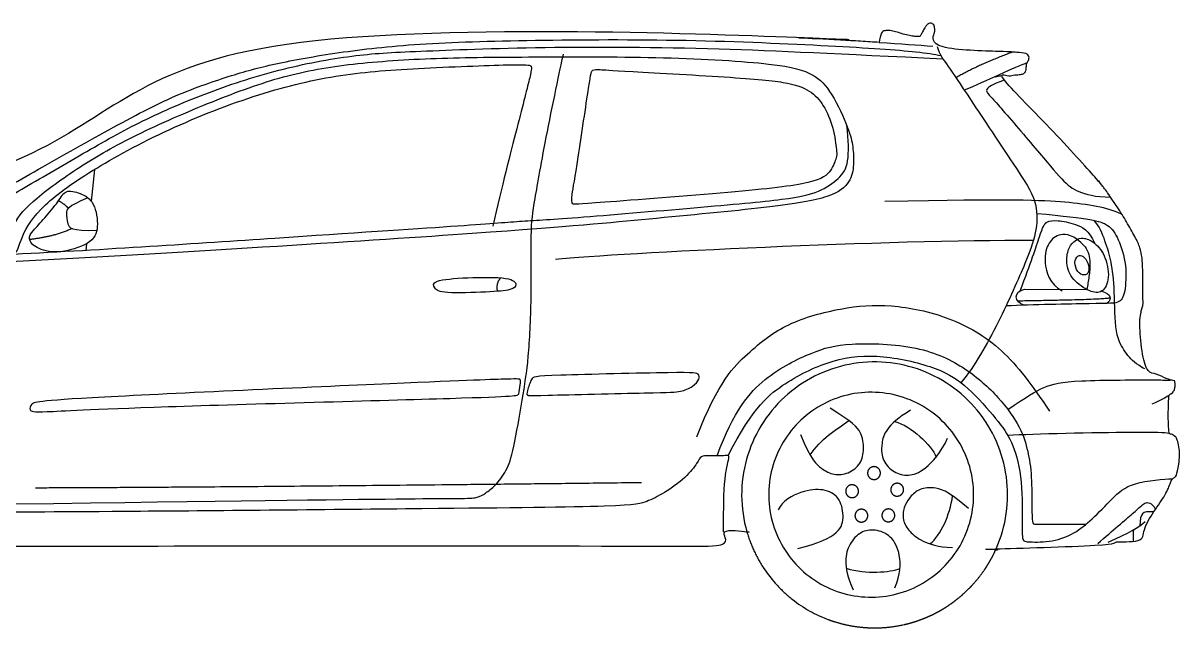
# Model space of a CAD drawing. Header units: feet. Extents: x 89 to 238, y -57 to 31.
# Drawn here: x 201.67 to 209.03, y 27.57 to 31.42 of the extents above; entities that cross this region are included whole.
import ezdxf

# ---------------------------------------------------------------- set-up
doc = ezdxf.new("R2010")
doc.units = ezdxf.units.FT
doc.header["$MEASUREMENT"] = 0
doc.layers.add('inner', color=1, linetype='Continuous')
doc.layers.add('outer', color=3, linetype='Continuous')

msp = doc.modelspace()

# ---------------------------------------------------------------- linework, layer by layer
at = {"layer": 'inner'}
for points in [[(202.1205, 30.4894), (202.0986, 30.288)], [(202.0689, 30.0151), (202.0645, 29.9751)], [(208.0469, 29.7267), (208.4412, 29.7248)], [(207.8639, 28.0733), (207.8753, 28.1003), (207.8858, 28.1276), (207.8953, 28.1553), (207.9039, 28.1834), (207.9114, 28.2117), (207.918, 28.2402), (207.9236, 28.269), (207.9282, 28.2979), (207.9318, 28.327), (207.9344, 28.3561), (207.936, 28.3854), (207.9365, 28.4147), (207.9361, 28.444), (207.9346, 28.4732), (207.9321, 28.5024), (207.9286, 28.5315), (207.9242, 28.5605), (207.9187, 28.5892), (207.9122, 28.6178), (207.9047, 28.6461), (207.8963, 28.6742), (207.8869, 28.7019), (207.8765, 28.7293), (207.8652, 28.7564), (207.853, 28.783), (207.8399, 28.8092), (207.8258, 28.8349), (207.8109, 28.8601), (207.7951, 28.8848), (207.7785, 28.9089), (207.7611, 28.9324), (207.7428, 28.9553), (207.7238, 28.9776), (207.704, 28.9992), (207.6834, 29.0201), (207.6622, 29.0403), (207.6403, 29.0597), (207.6177, 29.0784), (207.5945, 29.0962), (207.5707, 29.1133), (207.5463, 29.1295), (207.5213, 29.1449), (207.4959, 29.1594), (207.4699, 29.173), (207.4435, 29.1857), (207.4167, 29.1975), (207.3895, 29.2083), (207.3619, 29.2182), (207.334, 29.2271), (207.3058, 29.2351), (207.2774, 29.2421), (207.2487, 29.2481), (207.2198, 29.2531), (207.1908, 29.2571), (207.1617, 29.2601), (207.1325, 29.2621), (207.1032, 29.2631), (207.0739, 29.263), (207.0446, 29.262), (207.0154, 29.2599), (206.9863, 29.2568), (206.9572, 29.2528), (206.9284, 29.2477), (206.8997, 29.2416), (206.8713, 29.2346), (206.8431, 29.2265), (206.8153, 29.2175), (206.7877, 29.2075), (206.7605, 29.1966), (206.7337, 29.1848), (206.7074, 29.172), (206.6815, 29.1583), (206.656, 29.1438), (206.6311, 29.1283), (206.6068, 29.1121), (206.583, 29.0949), (206.5598, 29.077), (206.5373, 29.0583), (206.5154, 29.0388), (206.4942, 29.0186), (206.4738, 28.9976), (206.454, 28.976), (206.4351, 28.9537), (206.4169, 28.9307), (206.3995, 28.9071), (206.3829, 28.883), (206.3672, 28.8582), (206.3523, 28.833), (206.3384, 28.8072), (206.3253, 28.781), (206.3131, 28.7544), (206.3019, 28.7273), (206.2916, 28.6999), (206.2823, 28.6721), (206.2739, 28.644), (206.2665, 28.6157), (206.2601, 28.5871), (206.2547, 28.5583), (206.2503, 28.5294), (206.2469, 28.5003), (206.2445, 28.4711), (206.2431, 28.4418), (206.2427, 28.4125), (206.2434, 28.3832), (206.245, 28.354), (206.2477, 28.3248), (206.2514, 28.2957), (206.256, 28.2668), (206.2617, 28.2381), (206.2684, 28.2095), (206.276, 28.1813)]]:
    msp.add_lwpolyline(points, dxfattribs=at)
for points in [[(207.72, 28.4175), (207.7196, 28.4401), (207.7184, 28.4627), (207.7164, 28.4853), (207.7137, 28.5078), (207.7102, 28.5302), (207.7059, 28.5524), (207.7008, 28.5745), (207.695, 28.5964), (207.6884, 28.618), (207.681, 28.6395), (207.673, 28.6606), (207.6642, 28.6815), (207.6546, 28.7021), (207.6444, 28.7223), (207.6335, 28.7421), (207.6219, 28.7616), (207.6096, 28.7806), (207.5967, 28.7992), (207.5831, 28.8173), (207.5689, 28.835), (207.5541, 28.8521), (207.5387, 28.8688), (207.5228, 28.8848), (207.5063, 28.9004), (207.4893, 28.9153), (207.4717, 28.9297), (207.4537, 28.9434), (207.4352, 28.9565), (207.4163, 28.9689), (207.397, 28.9807), (207.3772, 28.9918), (207.3571, 29.0022), (207.3366, 29.0119), (207.3158, 29.0209), (207.2948, 29.0291), (207.2734, 29.0366), (207.2518, 29.0434), (207.2299, 29.0494), (207.2079, 29.0547), (207.1857, 29.0592), (207.1634, 29.0629), (207.1409, 29.0659), (207.1184, 29.068), (207.0957, 29.0694), (207.0731, 29.07), (207.0505, 29.0698), (207.0278, 29.0688), (207.0052, 29.067), (206.9827, 29.0645), (206.9603, 29.0611), (206.9381, 29.057), (206.9159, 29.0522), (206.894, 29.0465), (206.8723, 29.0401), (206.8508, 29.033), (206.8296, 29.0251), (206.8086, 29.0165), (206.788, 29.0071), (206.7677, 28.9971), (206.7477, 28.9863), (206.7282, 28.9749), (206.709, 28.9628), (206.6903, 28.95), (206.6721, 28.9366), (206.6543, 28.9226), (206.637, 28.9079), (206.6203, 28.8927), (206.604, 28.8769), (206.5884, 28.8605), (206.5733, 28.8436), (206.5588, 28.8262), (206.5449, 28.8083), (206.5317, 28.7899), (206.5191, 28.7711), (206.5071, 28.7519), (206.4958, 28.7322), (206.4853, 28.7122), (206.4754, 28.6918), (206.4662, 28.6711), (206.4578, 28.6501), (206.4501, 28.6288), (206.4431, 28.6072), (206.4369, 28.5854), (206.4315, 28.5635), (206.4268, 28.5413), (206.4229, 28.519), (206.4197, 28.4966), (206.4174, 28.474), (206.4158, 28.4514), (206.415, 28.4288), (206.415, 28.4062), (206.4158, 28.3835), (206.4174, 28.3609), (206.4197, 28.3384), (206.4229, 28.316), (206.4268, 28.2936), (206.4315, 28.2715), (206.4369, 28.2495), (206.4431, 28.2277), (206.4501, 28.2062), (206.4578, 28.1849), (206.4662, 28.1638), (206.4754, 28.1431), (206.4853, 28.1228), (206.4958, 28.1027), (206.5071, 28.0831), (206.5191, 28.0638), (206.5317, 28.045), (206.5449, 28.0266), (206.5588, 28.0087), (206.5733, 27.9913), (206.5884, 27.9744), (206.604, 27.9581), (206.6203, 27.9423), (206.637, 27.927), (206.6543, 27.9124), (206.6721, 27.8984), (206.6903, 27.885), (206.709, 27.8722), (206.7282, 27.8601), (206.7477, 27.8486), (206.7677, 27.8379), (206.788, 27.8278), (206.8086, 27.8185), (206.8296, 27.8099), (206.8508, 27.802), (206.8723, 27.7948), (206.894, 27.7884), (206.9159, 27.7828), (206.9381, 27.7779), (206.9603, 27.7738), (206.9827, 27.7705), (207.0052, 27.7679), (207.0278, 27.7662), (207.0505, 27.7652), (207.0731, 27.765), (207.0957, 27.7656), (207.1184, 27.7669), (207.1409, 27.7691), (207.1634, 27.772), (207.1857, 27.7758), (207.2079, 27.7802), (207.2299, 27.7855), (207.2518, 27.7915), (207.2734, 27.7983), (207.2948, 27.8058), (207.3158, 27.8141), (207.3366, 27.8231), (207.3571, 27.8328), (207.3772, 27.8432), (207.397, 27.8543), (207.4163, 27.866), (207.4352, 27.8785), (207.4537, 27.8916), (207.4717, 27.9053), (207.4893, 27.9196), (207.5063, 27.9346), (207.5228, 27.9501), (207.5387, 27.9662), (207.5541, 27.9828), (207.5689, 28), (207.5831, 28.0176), (207.5967, 28.0358), (207.6096, 28.0544), (207.6219, 28.0734), (207.6335, 28.0928), (207.6444, 28.1127), (207.6546, 28.1329), (207.6642, 28.1535), (207.673, 28.1743), (207.681, 28.1955), (207.6884, 28.2169), (207.695, 28.2386), (207.7008, 28.2605), (207.7059, 28.2825), (207.7102, 28.3048), (207.7137, 28.3272), (207.7164, 28.3496), (207.7184, 28.3722), (207.7196, 28.3948)], [(207.1265, 28.5552), (207.1265, 28.5566), (207.1264, 28.558), (207.1263, 28.5594), (207.1262, 28.5608), (207.1259, 28.5622), (207.1257, 28.5636), (207.1253, 28.565), (207.125, 28.5664), (207.1246, 28.5678), (207.1241, 28.5691), (207.1236, 28.5704), (207.123, 28.5717), (207.1224, 28.573), (207.1218, 28.5743), (207.1211, 28.5755), (207.1204, 28.5768), (207.1196, 28.5779), (207.1188, 28.5791), (207.118, 28.5802), (207.1171, 28.5814), (207.1162, 28.5824), (207.1152, 28.5835), (207.1142, 28.5845), (207.1132, 28.5854), (207.1121, 28.5864), (207.111, 28.5873), (207.1099, 28.5881), (207.1087, 28.589), (207.1075, 28.5897), (207.1063, 28.5905), (207.1051, 28.5912), (207.1038, 28.5918), (207.1025, 28.5924), (207.1012, 28.593), (207.0999, 28.5935), (207.0986, 28.594), (207.0972, 28.5944), (207.0958, 28.5948), (207.0945, 28.5951), (207.0931, 28.5954), (207.0917, 28.5956), (207.0903, 28.5958), (207.0888, 28.596), (207.0874, 28.596), (207.086, 28.5961), (207.0846, 28.5961), (207.0832, 28.596), (207.0818, 28.5959), (207.0803, 28.5957), (207.0789, 28.5955), (207.0775, 28.5953), (207.0762, 28.595), (207.0748, 28.5946), (207.0734, 28.5942), (207.0721, 28.5938), (207.0707, 28.5933), (207.0694, 28.5927), (207.0681, 28.5921), (207.0669, 28.5915), (207.0656, 28.5908), (207.0644, 28.5901), (207.0632, 28.5894), (207.062, 28.5886), (207.0609, 28.5877), (207.0598, 28.5868), (207.0587, 28.5859), (207.0576, 28.585), (207.0566, 28.584), (207.0556, 28.583), (207.0547, 28.5819), (207.0538, 28.5808), (207.0529, 28.5797), (207.0521, 28.5785), (207.0513, 28.5774), (207.0505, 28.5761), (207.0498, 28.5749), (207.0492, 28.5737), (207.0485, 28.5724), (207.048, 28.5711), (207.0474, 28.5698), (207.047, 28.5684), (207.0465, 28.5671), (207.0461, 28.5657), (207.0458, 28.5643), (207.0455, 28.5629), (207.0453, 28.5615), (207.0451, 28.5601), (207.0449, 28.5587), (207.0448, 28.5573), (207.0448, 28.5559), (207.0448, 28.5545), (207.0448, 28.5531), (207.0449, 28.5516), (207.0451, 28.5502), (207.0453, 28.5488), (207.0455, 28.5474), (207.0458, 28.546), (207.0461, 28.5447), (207.0465, 28.5433), (207.047, 28.5419), (207.0474, 28.5406), (207.048, 28.5393), (207.0485, 28.538), (207.0492, 28.5367), (207.0498, 28.5355), (207.0505, 28.5342), (207.0513, 28.533), (207.0521, 28.5318), (207.0529, 28.5307), (207.0538, 28.5296), (207.0547, 28.5285), (207.0556, 28.5274), (207.0566, 28.5264), (207.0576, 28.5254), (207.0587, 28.5245), (207.0598, 28.5235), (207.0609, 28.5227), (207.062, 28.5218), (207.0632, 28.521), (207.0644, 28.5203), (207.0656, 28.5195), (207.0669, 28.5189), (207.0681, 28.5182), (207.0694, 28.5176), (207.0707, 28.5171), (207.0721, 28.5166), (207.0734, 28.5162), (207.0748, 28.5158), (207.0762, 28.5154), (207.0775, 28.5151), (207.0789, 28.5148), (207.0803, 28.5146), (207.0818, 28.5145), (207.0832, 28.5144), (207.0846, 28.5143), (207.086, 28.5143), (207.0874, 28.5143), (207.0888, 28.5144), (207.0903, 28.5146), (207.0917, 28.5147), (207.0931, 28.515), (207.0945, 28.5153), (207.0958, 28.5156), (207.0972, 28.516), (207.0986, 28.5164), (207.0999, 28.5169), (207.1012, 28.5174), (207.1025, 28.5179), (207.1038, 28.5185), (207.1051, 28.5192), (207.1063, 28.5199), (207.1075, 28.5206), (207.1087, 28.5214), (207.1099, 28.5222), (207.111, 28.5231), (207.1121, 28.524), (207.1132, 28.5249), (207.1142, 28.5259), (207.1152, 28.5269), (207.1162, 28.5279), (207.1171, 28.529), (207.118, 28.5301), (207.1188, 28.5313), (207.1196, 28.5324), (207.1204, 28.5336), (207.1211, 28.5348), (207.1218, 28.5361), (207.1224, 28.5374), (207.123, 28.5386), (207.1236, 28.5399), (207.1241, 28.5413), (207.1246, 28.5426), (207.125, 28.544), (207.1253, 28.5453), (207.1257, 28.5467), (207.1259, 28.5481), (207.1262, 28.5495), (207.1263, 28.5509), (207.1264, 28.5524), (207.1265, 28.5538)], [(206.987, 28.4397), (206.987, 28.4411), (206.9869, 28.4425), (206.9868, 28.444), (206.9866, 28.4454), (206.9864, 28.4468), (206.9861, 28.4482), (206.9858, 28.4495), (206.9854, 28.4509), (206.985, 28.4523), (206.9846, 28.4536), (206.9841, 28.4549), (206.9835, 28.4562), (206.9829, 28.4575), (206.9823, 28.4588), (206.9816, 28.46), (206.9809, 28.4613), (206.9801, 28.4625), (206.9793, 28.4636), (206.9784, 28.4648), (206.9775, 28.4659), (206.9766, 28.4669), (206.9756, 28.468), (206.9746, 28.469), (206.9736, 28.47), (206.9725, 28.4709), (206.9714, 28.4718), (206.9703, 28.4727), (206.9692, 28.4735), (206.968, 28.4743), (206.9668, 28.475), (206.9655, 28.4757), (206.9643, 28.4763), (206.963, 28.477), (206.9617, 28.4775), (206.9604, 28.478), (206.959, 28.4785), (206.9577, 28.4789), (206.9563, 28.4793), (206.9549, 28.4796), (206.9535, 28.4799), (206.9521, 28.4802), (206.9507, 28.4803), (206.9493, 28.4805), (206.9479, 28.4806), (206.9465, 28.4806), (206.945, 28.4806), (206.9436, 28.4805), (206.9422, 28.4804), (206.9408, 28.4802), (206.9394, 28.48), (206.938, 28.4798), (206.9366, 28.4795), (206.9352, 28.4791), (206.9339, 28.4787), (206.9325, 28.4783), (206.9312, 28.4778), (206.9299, 28.4772), (206.9286, 28.4767), (206.9273, 28.476), (206.9261, 28.4754), (206.9248, 28.4746), (206.9236, 28.4739), (206.9225, 28.4731), (206.9213, 28.4722), (206.9202, 28.4714), (206.9191, 28.4704), (206.9181, 28.4695), (206.9171, 28.4685), (206.9161, 28.4675), (206.9151, 28.4664), (206.9142, 28.4653), (206.9134, 28.4642), (206.9125, 28.463), (206.9117, 28.4619), (206.911, 28.4607), (206.9103, 28.4594), (206.9096, 28.4582), (206.909, 28.4569), (206.9084, 28.4556), (206.9079, 28.4543), (206.9074, 28.4529), (206.907, 28.4516), (206.9066, 28.4502), (206.9062, 28.4489), (206.906, 28.4475), (206.9057, 28.4461), (206.9055, 28.4447), (206.9054, 28.4432), (206.9053, 28.4418), (206.9052, 28.4404), (206.9052, 28.439), (206.9053, 28.4376), (206.9054, 28.4362), (206.9055, 28.4347), (206.9057, 28.4333), (206.906, 28.4319), (206.9062, 28.4306), (206.9066, 28.4292), (206.907, 28.4278), (206.9074, 28.4265), (206.9079, 28.4251), (206.9084, 28.4238), (206.909, 28.4225), (206.9096, 28.4212), (206.9103, 28.42), (206.911, 28.4187), (206.9117, 28.4175), (206.9125, 28.4164), (206.9134, 28.4152), (206.9142, 28.4141), (206.9151, 28.413), (206.9161, 28.4119), (206.9171, 28.4109), (206.9181, 28.4099), (206.9191, 28.409), (206.9202, 28.408), (206.9213, 28.4072), (206.9225, 28.4063), (206.9236, 28.4055), (206.9248, 28.4048), (206.9261, 28.4041), (206.9273, 28.4034), (206.9286, 28.4027), (206.9299, 28.4022), (206.9312, 28.4016), (206.9325, 28.4011), (206.9339, 28.4007), (206.9352, 28.4003), (206.9366, 28.3999), (206.938, 28.3996), (206.9394, 28.3994), (206.9408, 28.3992), (206.9422, 28.399), (206.9436, 28.3989), (206.945, 28.3988), (206.9465, 28.3988), (206.9479, 28.3988), (206.9493, 28.3989), (206.9507, 28.3991), (206.9521, 28.3993), (206.9535, 28.3995), (206.9549, 28.3998), (206.9563, 28.4001), (206.9577, 28.4005), (206.959, 28.4009), (206.9604, 28.4014), (206.9617, 28.4019), (206.963, 28.4025), (206.9643, 28.4031), (206.9655, 28.4037), (206.9668, 28.4044), (206.968, 28.4051), (206.9692, 28.4059), (206.9703, 28.4067), (206.9714, 28.4076), (206.9725, 28.4085), (206.9736, 28.4094), (206.9746, 28.4104), (206.9756, 28.4114), (206.9766, 28.4125), (206.9775, 28.4135), (206.9784, 28.4146), (206.9793, 28.4158), (206.9801, 28.4169), (206.9809, 28.4181), (206.9816, 28.4194), (206.9823, 28.4206), (206.9829, 28.4219), (206.9835, 28.4232), (206.9841, 28.4245), (206.9846, 28.4258), (206.985, 28.4271), (206.9854, 28.4285), (206.9858, 28.4299), (206.9861, 28.4312), (206.9864, 28.4326), (206.9866, 28.434), (206.9868, 28.4355), (206.9869, 28.4369), (206.987, 28.4383)], [(207.2741, 28.4493), (207.2741, 28.4507), (207.274, 28.4522), (207.2739, 28.4536), (207.2737, 28.455), (207.2735, 28.4564), (207.2732, 28.4578), (207.2729, 28.4592), (207.2725, 28.4605), (207.2721, 28.4619), (207.2717, 28.4632), (207.2712, 28.4646), (207.2706, 28.4659), (207.27, 28.4672), (207.2694, 28.4684), (207.2687, 28.4697), (207.268, 28.4709), (207.2672, 28.4721), (207.2664, 28.4732), (207.2655, 28.4744), (207.2646, 28.4755), (207.2637, 28.4766), (207.2628, 28.4776), (207.2618, 28.4786), (207.2607, 28.4796), (207.2597, 28.4805), (207.2586, 28.4814), (207.2574, 28.4823), (207.2563, 28.4831), (207.2551, 28.4839), (207.2539, 28.4846), (207.2526, 28.4853), (207.2514, 28.486), (207.2501, 28.4866), (207.2488, 28.4871), (207.2475, 28.4877), (207.2461, 28.4881), (207.2448, 28.4886), (207.2434, 28.4889), (207.242, 28.4893), (207.2406, 28.4895), (207.2392, 28.4898), (207.2378, 28.49), (207.2364, 28.4901), (207.235, 28.4902), (207.2336, 28.4902), (207.2322, 28.4902), (207.2307, 28.4901), (207.2293, 28.49), (207.2279, 28.4899), (207.2265, 28.4897), (207.2251, 28.4894), (207.2237, 28.4891), (207.2223, 28.4887), (207.221, 28.4883), (207.2196, 28.4879), (207.2183, 28.4874), (207.217, 28.4869), (207.2157, 28.4863), (207.2144, 28.4856), (207.2132, 28.485), (207.212, 28.4843), (207.2108, 28.4835), (207.2096, 28.4827), (207.2084, 28.4819), (207.2073, 28.481), (207.2062, 28.4801), (207.2052, 28.4791), (207.2042, 28.4781), (207.2032, 28.4771), (207.2022, 28.476), (207.2013, 28.4749), (207.2005, 28.4738), (207.1996, 28.4727), (207.1988, 28.4715), (207.1981, 28.4703), (207.1974, 28.4691), (207.1967, 28.4678), (207.1961, 28.4665), (207.1955, 28.4652), (207.195, 28.4639), (207.1945, 28.4626), (207.1941, 28.4612), (207.1937, 28.4599), (207.1934, 28.4585), (207.1931, 28.4571), (207.1928, 28.4557), (207.1926, 28.4543), (207.1925, 28.4529), (207.1924, 28.4515), (207.1923, 28.45), (207.1923, 28.4486), (207.1924, 28.4472), (207.1925, 28.4458), (207.1926, 28.4444), (207.1928, 28.443), (207.1931, 28.4416), (207.1934, 28.4402), (207.1937, 28.4388), (207.1941, 28.4374), (207.1945, 28.4361), (207.195, 28.4347), (207.1955, 28.4334), (207.1961, 28.4321), (207.1967, 28.4309), (207.1974, 28.4296), (207.1981, 28.4284), (207.1988, 28.4272), (207.1996, 28.426), (207.2005, 28.4248), (207.2013, 28.4237), (207.2022, 28.4226), (207.2032, 28.4216), (207.2042, 28.4205), (207.2052, 28.4195), (207.2062, 28.4186), (207.2073, 28.4177), (207.2084, 28.4168), (207.2096, 28.416), (207.2108, 28.4152), (207.212, 28.4144), (207.2132, 28.4137), (207.2144, 28.413), (207.2157, 28.4124), (207.217, 28.4118), (207.2183, 28.4112), (207.2196, 28.4108), (207.221, 28.4103), (207.2223, 28.4099), (207.2237, 28.4096), (207.2251, 28.4092), (207.2265, 28.409), (207.2279, 28.4088), (207.2293, 28.4086), (207.2307, 28.4085), (207.2322, 28.4084), (207.2336, 28.4084), (207.235, 28.4085), (207.2364, 28.4086), (207.2378, 28.4087), (207.2392, 28.4089), (207.2406, 28.4091), (207.242, 28.4094), (207.2434, 28.4097), (207.2448, 28.4101), (207.2461, 28.4105), (207.2475, 28.411), (207.2488, 28.4115), (207.2501, 28.4121), (207.2514, 28.4127), (207.2526, 28.4133), (207.2539, 28.414), (207.2551, 28.4148), (207.2563, 28.4155), (207.2574, 28.4164), (207.2586, 28.4172), (207.2597, 28.4181), (207.2607, 28.4191), (207.2618, 28.42), (207.2628, 28.421), (207.2637, 28.4221), (207.2646, 28.4232), (207.2655, 28.4243), (207.2664, 28.4254), (207.2672, 28.4266), (207.268, 28.4278), (207.2687, 28.429), (207.2694, 28.4302), (207.27, 28.4315), (207.2706, 28.4328), (207.2712, 28.4341), (207.2717, 28.4354), (207.2721, 28.4368), (207.2725, 28.4381), (207.2729, 28.4395), (207.2732, 28.4409), (207.2735, 28.4423), (207.2737, 28.4437), (207.2739, 28.4451), (207.274, 28.4465), (207.2741, 28.4479)], [(207.0463, 28.2841), (207.0463, 28.2855), (207.0462, 28.287), (207.0461, 28.2884), (207.046, 28.2898), (207.0457, 28.2912), (207.0455, 28.2926), (207.0451, 28.294), (207.0448, 28.2953), (207.0444, 28.2967), (207.0439, 28.298), (207.0434, 28.2994), (207.0428, 28.3007), (207.0423, 28.302), (207.0416, 28.3032), (207.0409, 28.3045), (207.0402, 28.3057), (207.0394, 28.3069), (207.0386, 28.308), (207.0378, 28.3092), (207.0369, 28.3103), (207.036, 28.3114), (207.035, 28.3124), (207.034, 28.3134), (207.033, 28.3144), (207.0319, 28.3153), (207.0308, 28.3162), (207.0297, 28.3171), (207.0285, 28.3179), (207.0273, 28.3187), (207.0261, 28.3194), (207.0249, 28.3201), (207.0236, 28.3208), (207.0223, 28.3214), (207.021, 28.3219), (207.0197, 28.3224), (207.0184, 28.3229), (207.017, 28.3233), (207.0156, 28.3237), (207.0143, 28.3241), (207.0129, 28.3243), (207.0115, 28.3246), (207.0101, 28.3248), (207.0086, 28.3249), (207.0072, 28.325), (207.0058, 28.325), (207.0044, 28.325), (207.003, 28.3249), (207.0016, 28.3248), (207.0001, 28.3247), (206.9987, 28.3245), (206.9973, 28.3242), (206.996, 28.3239), (206.9946, 28.3235), (206.9932, 28.3231), (206.9919, 28.3227), (206.9905, 28.3222), (206.9892, 28.3217), (206.9879, 28.3211), (206.9867, 28.3204), (206.9854, 28.3198), (206.9842, 28.319), (206.983, 28.3183), (206.9818, 28.3175), (206.9807, 28.3167), (206.9796, 28.3158), (206.9785, 28.3149), (206.9774, 28.3139), (206.9764, 28.3129), (206.9754, 28.3119), (206.9745, 28.3108), (206.9736, 28.3097), (206.9727, 28.3086), (206.9719, 28.3075), (206.9711, 28.3063), (206.9703, 28.3051), (206.9696, 28.3038), (206.969, 28.3026), (206.9683, 28.3013), (206.9678, 28.3), (206.9672, 28.2987), (206.9668, 28.2974), (206.9663, 28.296), (206.9659, 28.2946), (206.9656, 28.2933), (206.9653, 28.2919), (206.9651, 28.2905), (206.9649, 28.2891), (206.9647, 28.2877), (206.9646, 28.2862), (206.9646, 28.2848), (206.9646, 28.2834), (206.9646, 28.282), (206.9647, 28.2806), (206.9649, 28.2792), (206.9651, 28.2778), (206.9653, 28.2764), (206.9656, 28.275), (206.9659, 28.2736), (206.9663, 28.2722), (206.9668, 28.2709), (206.9672, 28.2695), (206.9678, 28.2682), (206.9683, 28.2669), (206.969, 28.2656), (206.9696, 28.2644), (206.9703, 28.2632), (206.9711, 28.262), (206.9719, 28.2608), (206.9727, 28.2596), (206.9736, 28.2585), (206.9745, 28.2574), (206.9754, 28.2564), (206.9764, 28.2553), (206.9774, 28.2543), (206.9785, 28.2534), (206.9796, 28.2525), (206.9807, 28.2516), (206.9818, 28.2507), (206.983, 28.2499), (206.9842, 28.2492), (206.9854, 28.2485), (206.9867, 28.2478), (206.9879, 28.2472), (206.9892, 28.2466), (206.9905, 28.246), (206.9919, 28.2455), (206.9932, 28.2451), (206.9946, 28.2447), (206.996, 28.2443), (206.9973, 28.244), (206.9987, 28.2438), (207.0001, 28.2436), (207.0016, 28.2434), (207.003, 28.2433), (207.0044, 28.2432), (207.0058, 28.2432), (207.0072, 28.2433), (207.0086, 28.2433), (207.0101, 28.2435), (207.0115, 28.2437), (207.0129, 28.2439), (207.0143, 28.2442), (207.0156, 28.2445), (207.017, 28.2449), (207.0184, 28.2453), (207.0197, 28.2458), (207.021, 28.2463), (207.0223, 28.2469), (207.0236, 28.2475), (207.0249, 28.2481), (207.0261, 28.2488), (207.0273, 28.2496), (207.0285, 28.2503), (207.0297, 28.2512), (207.0308, 28.252), (207.0319, 28.2529), (207.033, 28.2539), (207.034, 28.2548), (207.035, 28.2558), (207.036, 28.2569), (207.0369, 28.258), (207.0378, 28.2591), (207.0386, 28.2602), (207.0394, 28.2614), (207.0402, 28.2626), (207.0409, 28.2638), (207.0416, 28.265), (207.0423, 28.2663), (207.0428, 28.2676), (207.0434, 28.2689), (207.0439, 28.2702), (207.0444, 28.2715), (207.0448, 28.2729), (207.0451, 28.2743), (207.0455, 28.2757), (207.0457, 28.2771), (207.046, 28.2785), (207.0461, 28.2799), (207.0462, 28.2813), (207.0463, 28.2827)], [(207.218, 28.2857), (207.2179, 28.2871), (207.2179, 28.2886), (207.2177, 28.29), (207.2176, 28.2914), (207.2174, 28.2928), (207.2171, 28.2942), (207.2168, 28.2956), (207.2164, 28.2969), (207.216, 28.2983), (207.2155, 28.2996), (207.215, 28.301), (207.2145, 28.3023), (207.2139, 28.3036), (207.2132, 28.3048), (207.2125, 28.3061), (207.2118, 28.3073), (207.2111, 28.3085), (207.2102, 28.3096), (207.2094, 28.3108), (207.2085, 28.3119), (207.2076, 28.313), (207.2066, 28.314), (207.2056, 28.315), (207.2046, 28.316), (207.2035, 28.3169), (207.2024, 28.3178), (207.2013, 28.3187), (207.2001, 28.3195), (207.1989, 28.3203), (207.1977, 28.321), (207.1965, 28.3217), (207.1952, 28.3224), (207.1939, 28.323), (207.1926, 28.3235), (207.1913, 28.3241), (207.19, 28.3245), (207.1886, 28.3249), (207.1873, 28.3253), (207.1859, 28.3257), (207.1845, 28.3259), (207.1831, 28.3262), (207.1817, 28.3264), (207.1803, 28.3265), (207.1789, 28.3266), (207.1774, 28.3266), (207.176, 28.3266), (207.1746, 28.3265), (207.1732, 28.3264), (207.1718, 28.3263), (207.1704, 28.3261), (207.169, 28.3258), (207.1676, 28.3255), (207.1662, 28.3251), (207.1648, 28.3247), (207.1635, 28.3243), (207.1622, 28.3238), (207.1609, 28.3233), (207.1596, 28.3227), (207.1583, 28.322), (207.157, 28.3214), (207.1558, 28.3207), (207.1546, 28.3199), (207.1534, 28.3191), (207.1523, 28.3183), (207.1512, 28.3174), (207.1501, 28.3165), (207.1491, 28.3155), (207.148, 28.3145), (207.1471, 28.3135), (207.1461, 28.3124), (207.1452, 28.3113), (207.1443, 28.3102), (207.1435, 28.3091), (207.1427, 28.3079), (207.142, 28.3067), (207.1413, 28.3054), (207.1406, 28.3042), (207.14, 28.3029), (207.1394, 28.3016), (207.1389, 28.3003), (207.1384, 28.299), (207.138, 28.2976), (207.1376, 28.2962), (207.1372, 28.2949), (207.1369, 28.2935), (207.1367, 28.2921), (207.1365, 28.2907), (207.1363, 28.2893), (207.1362, 28.2878), (207.1362, 28.2864), (207.1362, 28.285), (207.1362, 28.2836), (207.1363, 28.2822), (207.1365, 28.2808), (207.1367, 28.2794), (207.1369, 28.278), (207.1372, 28.2766), (207.1376, 28.2752), (207.138, 28.2738), (207.1384, 28.2725), (207.1389, 28.2711), (207.1394, 28.2698), (207.14, 28.2685), (207.1406, 28.2673), (207.1413, 28.266), (207.142, 28.2648), (207.1427, 28.2636), (207.1435, 28.2624), (207.1443, 28.2612), (207.1452, 28.2601), (207.1461, 28.259), (207.1471, 28.258), (207.148, 28.2569), (207.1491, 28.2559), (207.1501, 28.255), (207.1512, 28.2541), (207.1523, 28.2532), (207.1534, 28.2523), (207.1546, 28.2515), (207.1558, 28.2508), (207.157, 28.2501), (207.1583, 28.2494), (207.1596, 28.2488), (207.1609, 28.2482), (207.1622, 28.2476), (207.1635, 28.2471), (207.1648, 28.2467), (207.1662, 28.2463), (207.1676, 28.2459), (207.169, 28.2456), (207.1704, 28.2454), (207.1718, 28.2452), (207.1732, 28.245), (207.1746, 28.2449), (207.176, 28.2448), (207.1774, 28.2448), (207.1789, 28.2449), (207.1803, 28.245), (207.1817, 28.2451), (207.1831, 28.2453), (207.1845, 28.2455), (207.1859, 28.2458), (207.1873, 28.2461), (207.1886, 28.2465), (207.19, 28.2469), (207.1913, 28.2474), (207.1926, 28.2479), (207.1939, 28.2485), (207.1952, 28.2491), (207.1965, 28.2497), (207.1977, 28.2504), (207.1989, 28.2512), (207.2001, 28.2519), (207.2013, 28.2528), (207.2024, 28.2536), (207.2035, 28.2545), (207.2046, 28.2555), (207.2056, 28.2564), (207.2066, 28.2574), (207.2076, 28.2585), (207.2085, 28.2596), (207.2094, 28.2607), (207.2102, 28.2618), (207.2111, 28.263), (207.2118, 28.2642), (207.2125, 28.2654), (207.2132, 28.2666), (207.2139, 28.2679), (207.2145, 28.2692), (207.215, 28.2705), (207.2155, 28.2718), (207.216, 28.2732), (207.2164, 28.2745), (207.2168, 28.2759), (207.2171, 28.2773), (207.2174, 28.2787), (207.2176, 28.2801), (207.2177, 28.2815), (207.2179, 28.2829), (207.2179, 28.2843)]]:
    msp.add_lwpolyline(points, close=True, dxfattribs=at)
for points, knots in [([(201.0526, 30.1502), (201.06, 30.1524), (201.1781, 30.1865), (201.3436, 30.25), (201.6773, 30.442), (202.2005, 30.7378), (202.621, 30.9627), (202.9925, 31.0898), (203.2468, 31.1607), (203.6673, 31.2365), (204.1562, 31.2927), (204.8798, 31.3147), (205.8968, 31.3196), (206.8649, 31.2756), (207.3416, 31.2438), (207.4707, 31.2227), (207.5114, 31.2149)], [28.934295, 28.934295, 28.934295, 28.934295, 29, 30, 31, 32, 33, 34, 35, 36, 37, 38, 39, 40, 41, 41.5999, 41.5999, 41.5999, 41.5999]), ([(199.1455, 29.6298), (199.5161, 29.7362), (200.3177, 29.9346), (201.0261, 30.0618), (201.2578, 30.1469), (201.4182, 30.2202), (201.5925, 30.3271), (202.0369, 30.5837), (202.3939, 30.7899), (202.815, 30.9736), (203.2904, 31.1321), (203.7866, 31.2234), (204.1187, 31.2396), (204.9342, 31.2724), (206.0752, 31.268), (206.8546, 31.2251), (207.5239, 31.1943)], [0.034971, 0.034971, 0.034971, 0.034971, 1, 2, 3, 4, 5, 6, 7, 8, 9, 10, 11, 12, 13, 13.956267, 13.956267, 13.956267, 13.956267]), ([(201.5325, 28.358), (201.5103, 29.3353), (201.5297, 29.9325), (201.596, 30.1482), (201.7232, 30.292), (202.044, 30.5243), (202.3896, 30.7178), (202.9177, 30.9445), (203.3521, 31.1), (203.7797, 31.1691), (204.3205, 31.2029), (204.942, 31.2058), (205.7561, 31.2087), (206.5055, 31.1632), (206.7068, 31.1015), (206.8156, 30.9868), (206.9317, 30.7356), (206.9522, 30.6357), (206.9596, 30.5181), (206.939, 30.4079), (206.8288, 30.3109), (206.4629, 30.2492), (205.6283, 30.1713), (204.9431, 30.104), (202.8483, 29.9688), (201.5438, 29.8978)], [0, 0, 0, 0, 1, 2, 3, 4, 5, 6, 7, 8, 9, 10, 11, 12, 13, 14, 15, 16, 17, 18, 19, 20, 21, 22, 22.98901, 22.98901, 22.98901, 22.98901]), ([(208.8116, 29.2184), (208.7964, 29.2263), (208.7364, 29.2608), (208.6865, 29.3239), (208.619, 29.428), (208.6203, 29.7254), (208.598, 29.9113), (208.5641, 30.0158), (208.521, 30.1332), (208.4871, 30.1647)], [0.717356, 0.717356, 0.717356, 0.717356, 1, 2, 3, 4, 5, 6, 6.884093, 6.884093, 6.884093, 6.884093]), ([(206.086, 28.6654), (206.1952, 28.9554), (206.3862, 29.1814), (206.7071, 29.3335), (206.8968, 29.3891), (207.3833, 29.372), (207.6791, 29.2253), (207.8867, 29.039), (208.0257, 28.8389), (208.0673, 28.696), (208.0919, 28.5414), (208.0906, 28.3128), (208.0945, 28.2335), (208.1058, 28.2285), (208.1454, 28.2295), (208.4375, 28.2303)], [0, 0, 0, 0, 1, 2, 3, 4, 5, 6, 7, 8, 9, 10, 11, 12, 12.883529, 12.883529, 12.883529, 12.883529]), ([(207.9386, 28.9594), (208.0543, 29.0405), (208.173, 29.1123), (208.3229, 29.1483), (208.8595, 29.1492), (208.9562, 29.1477), (208.9734, 29.1468)], [0, 0, 0, 0, 1, 2, 3, 3.415968, 3.415968, 3.415968, 3.415968]), ([(208.9645, 28.8081), (208.9401, 28.8128), (208.8127, 28.8177), (208.0995, 28.8052), (207.9386, 28.7939)], [7.281374, 7.281374, 7.281374, 7.281374, 8, 8.93045, 8.93045, 8.93045, 8.93045]), ([(206.1271, 28.1813), (206.1272, 28.1862), (206.1276, 28.258), (206.1263, 28.5229), (206.1698, 28.6753), (206.1558, 28.6644), (206.0288, 28.6661), (205.9802, 28.6644), (205.9657, 28.6252), (205.8916, 28.5297), (205.7466, 28.4231), (205.6324, 28.3703), (205.5496, 28.3418), (204.3759, 28.3292), (202.1968, 28.308), (201.477, 28.3065), (201.3608, 28.3013), (201.3409, 28.2987)], [2.92059, 2.92059, 2.92059, 2.92059, 3, 4, 5, 6, 7, 8, 9, 10, 11, 12, 13, 14, 15, 16, 16.467099, 16.467099, 16.467099, 16.467099])]:
    msp.add_open_spline(points, degree=3, knots=knots, dxfattribs=at)
for points, degree in [([(207.1188, 31.298), (207.2547, 31.2893), (207.3667, 31.2815), (207.4598, 31.2746)], 3), ([(207.4883, 31.2724), (207.5036, 31.2164), (207.5516, 31.1617), (207.6679, 30.9813), (208.0067, 30.4761), (208.1281, 30.288), (208.1258, 30.1059), (208.0679, 29.9299), (207.885, 29.5185), (207.7272, 29.2355), (207.6392, 29.1309)], 3), ([(201.342, 28.3553), (204.2715, 28.396), (204.5019, 28.3924), (204.5599, 28.3978), (204.6089, 28.425), (204.6724, 28.4722), (204.7468, 28.5683), (204.7885, 28.6881), (204.8484, 29.0382), (204.8865, 29.2758), (204.9064, 29.6586), (204.897, 30.1148), (204.9188, 30.2599), (204.9913, 30.6717), (205.0965, 31.1797), (205.1074, 31.2232)], 3), ([(207.9651, 31.2357), (207.7352, 31.1488), (207.6085, 31.0729)], 2), ([(208.0613, 31.1683), (207.9873, 31.1421), (207.7939, 31.0492), (207.6609, 30.9937)], 3), ([(201.5484, 29.9339), (201.63, 29.9383), (201.6355, 30.0272), (201.748, 30.2322), (202.0527, 30.459), (202.5425, 30.7311), (203.1467, 30.9724), (203.6619, 31.0975), (204.1462, 31.1338), (204.8592, 31.161), (204.9064, 31.152), (204.9064, 31.1229), (204.8229, 30.7982), (204.7159, 30.3828), (204.6578, 30.127)], 3), ([(206.1686, 31.076), (205.9793, 31.0887), (205.4291, 31.1189), (205.3329, 31.1262), (205.2894, 31.1244), (205.2803, 31.1026), (205.1932, 30.5003), (205.1569, 30.3062), (205.1606, 30.2627), (205.2059, 30.2681), (206.249, 30.3461), (206.7298, 30.4023), (206.8169, 30.4785), (206.8495, 30.5783), (206.8495, 30.5819), (206.835, 30.7307), (206.7751, 30.8903), (206.6953, 30.9847), (206.5647, 31.0427), (206.3579, 31.0633), (206.1686, 31.076)], 3), ([(207.9152, 31.0579), (207.8303, 31.0277), (207.8029, 31.0027), (207.7993, 30.9812), (207.8434, 30.9408), (208.1338, 30.6015), (208.2945, 30.4052), (208.3742, 30.348), (208.4921, 30.3135), (208.5936, 30.3128)], 3), ([(207.893, 31.0835), (207.8829, 31.0819), (207.8716, 31.0799), (207.8583, 31.0772)], 3), ([(201.6071, 29.9505), (202.1885, 29.9792), (203.3699, 30.06), (204.5323, 30.1349), (204.835, 30.1614), (205.0936, 30.1731), (205.9927, 30.2493), (206.5624, 30.3004), (206.7389, 30.3433), (206.8685, 30.4323), (206.9294, 30.519), (206.9232, 30.6744), (206.912, 30.7702)], 3), ([(202.0293, 30.3357), (201.997, 30.3486), (201.9301, 30.3632), (201.897, 30.2894), (201.8, 30.1763), (201.7251, 30.094), (201.6928, 30.0514), (201.7398, 29.9867), (201.8792, 29.9474), (202.1069, 30.0138), (202.1499, 30.1131), (202.124, 30.2858), (202.0616, 30.3228), (202.0293, 30.3357)], 3), ([(201.8911, 30.2898), (201.9359, 30.266), (201.9535, 30.2411)], 2), ([(202.0781, 30.3085), (201.9462, 30.2502), (201.9381, 30.2195), (201.9465, 30.141), (201.9691, 30.0958), (202.1357, 30.1024)], 3), ([(208.6641, 30.2034), (208.5706, 30.248), (208.3314, 30.2861), (207.9719, 30.3004), (207.1542, 30.2849)], 3), ([(208.1226, 30.2093), (208.4731, 30.1758), (208.5774, 30.1449), (208.6332, 30.0729), (208.6949, 29.9039), (208.6891, 29.7129), (208.6582, 29.6335), (208.5524, 29.6365), (208.0998, 29.6276), (207.9267, 29.62)], 3), ([(208.0167, 29.7163), (208.0858, 29.8939), (208.1513, 30.1034), (208.1799, 30.1617), (208.2513, 30.1665), (208.3656, 30.1462), (208.4548, 30.1022), (208.4928, 30.0175)], 3), ([(201.7065, 30.0447), (201.8703, 30.0624), (201.9756, 30.1138)], 2), ([(208.4304, 29.9969), (208.3562, 30.075), (208.2632, 30.0851), (208.1969, 30.0273), (208.1578, 29.9172), (208.2047, 29.7564), (208.2843, 29.7165)], 3), ([(208.1002, 30.0362), (207.1848, 30.0405), (205.4734, 29.9567), (205.057, 29.9157)], 3), ([(208.5591, 29.9228), (208.5425, 29.966), (208.4883, 30.0332), (208.4126, 30.0574), (208.3696, 30.0426), (208.3251, 29.9949), (208.3056, 29.909), (208.3337, 29.7966), (208.4493, 29.7122), (208.5336, 29.6943), (208.5883, 29.7739), (208.5758, 29.8796), (208.5591, 29.9228)], 3), ([(208.4304, 29.9969), (208.4522, 29.9664), (208.4663, 29.8922), (208.4546, 29.8079), (208.4468, 29.7517), (208.4412, 29.7248)], 3), ([(208.4183, 29.934), (208.4065, 29.9422), (208.3816, 29.9456), (208.358, 29.899), (208.3801, 29.8324), (208.4267, 29.8093), (208.4578, 29.8322), (208.4523, 29.8964), (208.4301, 29.9258), (208.4183, 29.934)], 3), ([(204.7388, 29.7952), (204.6837, 29.8036), (204.4849, 29.8026), (204.2644, 29.782), (204.2835, 29.7321), (204.3276, 29.6968), (204.6391, 29.7085), (204.7846, 29.7203), (204.8155, 29.7526), (204.7939, 29.7869), (204.7388, 29.7952)], 3), ([(204.7079, 29.7987), (204.6755, 29.7652), (204.6863, 29.7132)], 2), ([(208.0431, 29.6245), (207.9775, 29.6439), (207.9696, 29.7121), (208.0469, 29.7267)], 3), ([(208.5358, 29.7143), (208.5728, 29.7016), (208.5931, 29.6812), (208.5898, 29.6501), (208.5678, 29.6354)], 3), ([(205.9566, 28.7862), (206.0957, 29.1402), (206.2895, 29.3298), (206.5213, 29.5152), (206.8838, 29.6122), (207.183, 29.6375), (207.5707, 29.5574), (207.9078, 29.3635), (208.0933, 29.1149), (208.2028, 28.9505)], 3), ([(208.0002, 29.6527), (208.552, 29.6612), (208.5887, 29.6721)], 2), ([(206.156, 28.6676), (206.3202, 28.9801), (206.5197, 29.1395), (206.8233, 29.2884), (207.1361, 29.3157), (207.5098, 29.2243), (207.6798, 29.1104), (207.8799, 28.8867), (207.963, 28.7659), (208.0306, 28.5528), (208.0293, 28.2176), (208.028, 28.1215), (208.0592, 28.1163), (208.2242, 28.1137), (208.3658, 28.1709), (208.4697, 28.254), (208.6078, 28.3981), (208.7144, 28.4995), (208.9342, 28.5174), (208.9865, 28.5189)], 3), ([(205.7717, 29.1944), (205.9459, 29.1966), (205.9698, 29.1876), (205.9788, 29.1562), (205.934, 29.1047), (205.8556, 29.0711), (205.757, 29.0689), (204.8494, 29.0473), (204.9005, 29.05), (204.8747, 29.0477), (204.8724, 29.068), (204.9067, 29.1664), (204.9247, 29.175), (205.5975, 29.1923), (205.7717, 29.1944)], 3), ([(204.7451, 29.1536), (204.8245, 29.1557), (204.8354, 29.1537), (204.8338, 29.124), (204.8236, 29.0498), (204.8065, 29.0412), (202.2519, 28.9726), (201.7413, 28.939), (201.701, 28.9524), (201.7189, 28.9972), (201.757, 29.0241), (204.3595, 29.1406), (204.6658, 29.1514), (204.7451, 29.1536)], 3), ([(208.965, 29.0496), (208.9449, 29.0366), (208.9124, 29.0205), (208.8552, 28.9942)], 3), ([(206.6172, 28.8002), (206.6853, 28.6374), (206.7569, 28.5777), (206.8268, 28.541), (206.924, 28.5479), (207.0059, 28.6143), (207.0229, 28.7073), (207.0127, 28.8155), (206.9487, 28.8803), (206.8064, 28.9681)], 3), ([(206.6791, 28.6708), (206.7434, 28.7702), (206.8461, 28.8338), (206.9259, 28.8891)], 3), ([(207.319, 28.9553), (207.1601, 28.86), (207.1259, 28.7304), (207.1393, 28.6307), (207.2108, 28.557), (207.3045, 28.5328), (207.4024, 28.5654), (207.5129, 28.6843), (207.5539, 28.778)], 3), ([(207.218, 28.8839), (207.3203, 28.858), (207.4529, 28.7327), (207.4814, 28.6575)], 3), ([(205.6056, 28.4936), (203.0643, 28.4641), (201.7453, 28.4599)], 2), ([(206.6008, 28.0744), (206.7387, 28.1081), (206.8751, 28.1754), (206.8975, 28.2813), (206.867, 28.408), (206.766, 28.4577), (206.6296, 28.4465), (206.5013, 28.3791), (206.4757, 28.3214)], 3), ([(207.6873, 28.3293), (207.5494, 28.4492), (207.4558, 28.4671), (207.3653, 28.4545), (207.3063, 28.3945), (207.2758, 28.3398), (207.2632, 28.2556), (207.3106, 28.1809), (207.3842, 28.122), (207.4916, 28.0841), (207.5863, 28.082)], 3), ([(207.4422, 28.1043), (207.5139, 28.1621), (207.5671, 28.2842), (207.5865, 28.4095)], 3), ([(208.511, 28.1066), (208.6088, 28.1926), (208.7639, 28.3213), (208.8082, 28.3708), (208.8517, 28.3716), (208.8797, 28.3238)], 3), ([(208.8686, 28.3092), (208.7901, 28.3111), (208.7838, 28.3035), (208.7783, 28.2193)], 3), ([(208.5773, 28.1151), (208.7115, 28.1722), (208.7739, 28.2117), (208.8128, 28.2468)], 3), ([(207.2183, 27.8242), (207.2568, 27.9108), (207.2568, 28.0439), (207.1975, 28.161), (207.09, 28.1995), (207.0002, 28.1866), (206.9264, 28.1048), (206.8959, 28.0038), (206.9152, 27.8947), (206.952, 27.8113)], 3), ([(208.7396, 28.1204), (208.7363, 28.1924), (208.7421, 28.1958)], 2), ([(206.9089, 27.9488), (207.0371, 27.9101), (207.1878, 27.9231), (207.2515, 27.948)], 3)]:
    msp.add_open_spline(points, degree=degree, dxfattribs=at)
at = {"layer": 'outer'}
msp.add_rational_spline([(207.1188, 31.298), (207.1241, 31.3586), (207.1538, 31.3805), (207.2147, 31.3703), (207.3045, 31.3399), (207.3772, 31.3336), (207.3803, 31.3368), (207.4045, 31.386), (207.4295, 31.4227), (207.4615, 31.4211), (207.4748, 31.3953), (207.4709, 31.3696), (207.4598, 31.2746), (207.644, 31.2609), (207.9212, 31.2354), (207.9895, 31.2363), (208.0704, 31.2286), (208.0772, 31.1948), (208.0569, 31.163), (208.056, 31.1485), (208.0541, 31.1052), (208.0251, 31.0926), (207.9596, 31.0891), (207.9188, 31.0874), (207.893, 31.0835), (207.9196, 31.0477), (208.5055, 30.4491), (208.6234, 30.2695), (208.7795, 30.0191), (208.7994, 29.9103), (208.7976, 29.6563), (208.8012, 29.6254), (208.7903, 29.6073), (208.7668, 29.4839), (208.8116, 29.2184), (208.8503, 29.1983), (208.9018, 29.1763), (208.9734, 29.1468), (208.9977, 29.1454), (209.0038, 29.1388), (209.0047, 29.1031), (208.9968, 29.0725), (208.9707, 29.0533), (208.965, 29.0496), (208.9587, 28.967), (208.9585, 28.8865), (208.9645, 28.8081), (208.9741, 28.8062), (208.9961, 28.7961), (209.0375, 28.7657), (209.0279, 28.5764), (209.0023, 28.5186), (208.9846, 28.5315), (208.9574, 28.4368), (208.8824, 28.3226), (208.8291, 28.2615), (208.8128, 28.2468), (208.8128, 28.1881), (208.782, 28.1377), (208.7713, 28.1225), (208.7152, 28.1177), (208.505, 28.116), (208.4923, 28.0906), (208.4766, 28.0795), (207.8639, 28.0733), (207.7148, 27.7366), (207.3995, 27.5464), (207.0322, 27.5713), (206.6648, 27.5963), (206.3782, 27.8275), (206.276, 28.1813), (206.2264, 28.1813), (206.1768, 28.1813), (206.1271, 28.1813), (206.1267, 28.1239), (206.1237, 28.097), (206.1045, 28.0912), (202.9223, 28.0894), (202.1251, 28.0897), (201.3278, 28.09), (201.321, 28.0928), (201.318, 28.1037), (201.3254, 28.2349), (201.3171, 28.2834), (201.3182, 28.2957), (201.3409, 28.2987), (201.3412, 28.3065), (201.3414, 28.3142), (201.3416, 28.3217), (201.3009, 28.3217), (201.2603, 28.3217), (201.2197, 28.3217), (201.1462, 27.8845), (200.8037, 27.6029), (200.3605, 27.6155), (199.9173, 27.6281), (199.5913, 27.9285), (199.5427, 28.3693), (199.5127, 28.3689), (199.4827, 28.3686), (199.4527, 28.3683), (199.4486, 28.3023), (199.443, 28.1283), (199.4308, 28.1098), (199.3867, 28.0952), (198.6142, 28.0952), (198.3404, 28.1001), (198.1913, 28.149), (198.1399, 28.178), (198.1617, 28.1897), (198.2603, 28.1918), (198.2489, 28.2069), (198.2375, 28.2219), (198.2261, 28.237), (198.2053, 28.2378), (198.1487, 28.2397), (198.1014, 28.2484), (198.0784, 28.2535), (198.0767, 28.2868), (198.0733, 28.3362), (198.1039, 28.349), (198.1159, 28.3797), (198.1016, 28.7252), (198.1006, 28.7368), (198.0816, 28.741), (198.0553, 28.7473), (198.0448, 28.7568), (198.0427, 28.78), (198.0669, 28.82), (198.0837, 28.997), (198.1, 29.04), (198.1182, 29.0467), (198.1261, 29.0495), (198.2408, 29.2965), (198.4004, 29.5269), (198.6816, 29.692), (199.0626, 29.8135), (199.9025, 29.9967), (200.599, 30.1336), (200.8864, 30.1503), (200.9913, 30.1508), (201.1177, 30.2407), (201.7035, 30.6023), (202.3862, 30.9437), (202.888, 31.1621), (203.2396, 31.2679), (203.5673, 31.3294), (204.0589, 31.3772), (205.4107, 31.3943), (206.6934, 31.3251), (207.113, 31.2984), (207.1188, 31.298)], [1, 1, 1, 1, 1, 1, 1, 1, 1, 1, 1, 1, 1, 1, 1, 1, 1, 1, 1, 1, 1, 1, 1, 1, 1, 1, 1, 1, 1, 1, 1, 1, 1, 1, 1, 1, 1, 1, 1, 1, 1, 1, 1, 1, 1, 1, 1, 1, 1, 1, 1, 1, 1, 1, 1, 1, 1, 1, 1, 1, 1, 1, 1, 1, 1, 0.879440983097, 0.879440983097, 1, 0.879440983097, 0.879440983097, 1, 1, 1, 1, 1, 1, 1, 1, 1, 1, 1, 1, 1, 1, 1, 1, 1, 1, 1, 1, 1, 1, 0.836143236782, 0.836143236782, 1, 0.836143236782, 0.836143236782, 1, 1, 1, 1, 1, 1, 1, 1, 1, 1, 1, 1, 1, 1, 1, 1, 1, 1, 1, 1, 1, 1, 1, 1, 1, 1, 1, 1, 1, 1, 1, 1, 1, 1, 1, 1, 1, 1, 1, 1, 1, 1, 1, 1, 1, 1, 1, 1, 1, 1, 1, 1, 1, 1, 1], degree=3, knots=[38.343173, 38.343173, 38.343173, 38.343173, 39.343173, 40.343173, 41.343173, 42.343173, 43.343173, 44.343173, 45.343173, 46.343173, 47.343173, 48.343173, 48.343173, 48.343173, 48.998287, 49.998287, 50.998287, 51.998287, 52.998287, 53.998287, 54.998287, 55.998287, 56.998287, 57.718306, 57.718306, 57.718306, 58.718306, 59.718306, 60.718306, 61.718306, 62.718306, 63.718306, 64.718306, 65.718306, 65.718306, 65.718306, 66.435662, 66.435662, 66.435662, 67.019694, 68.019694, 69.019694, 69.23974, 69.23974, 69.23974, 70.23974, 70.23974, 70.23974, 70.521114, 71.521114, 72.521114, 73.521114, 74.521114, 75.521114, 76.521114, 76.817787, 76.817787, 76.817787, 77.673172, 78.673172, 79.673172, 80.673172, 81.673172, 82.644897, 82.644897, 82.644897, 481.022549, 481.022549, 481.022549, 879.400201, 879.400201, 879.400201, 880.400201, 880.400201, 880.400201, 881.320791, 882.320791, 883.320791, 883.320791, 883.320791, 884.320791, 885.320791, 886.320791, 887.320791, 887.853692, 887.853692, 887.853692, 887.881007, 887.881007, 887.881007, 888.881007, 888.881007, 888.881007, 1356.056111, 1356.056111, 1356.056111, 1823.231215, 1823.231215, 1823.231215, 1824.122807, 1824.122807, 1824.122807, 1824.634584, 1825.634584, 1826.634584, 1827.634584, 1828.634584, 1829.634584, 1830.634584, 1831.376563, 1831.376563, 1831.376563, 1832.376563, 1832.376563, 1832.376563, 1832.939324, 1833.939324, 1834.939324, 1835.939324, 1836.939324, 1837.939324, 1838.939324, 1839.939324, 1840.939324, 1841.939324, 1842.939324, 1843.939324, 1844.939324, 1845.939324, 1846.939324, 1847.939324, 1848.621802, 1848.621802, 1848.621802, 1849.621802, 1850.621802, 1851.621802, 1852.621802, 1853.621802, 1854.451941, 1854.451941, 1854.451941, 1855.451941, 1856.451941, 1857.451941, 1858.451941, 1859.451941, 1860.451941, 1861.451941, 1862.451941, 1862.46598, 1862.46598, 1862.46598, 1862.46598], dxfattribs=at)

doc.saveas('drawing.dxf')
